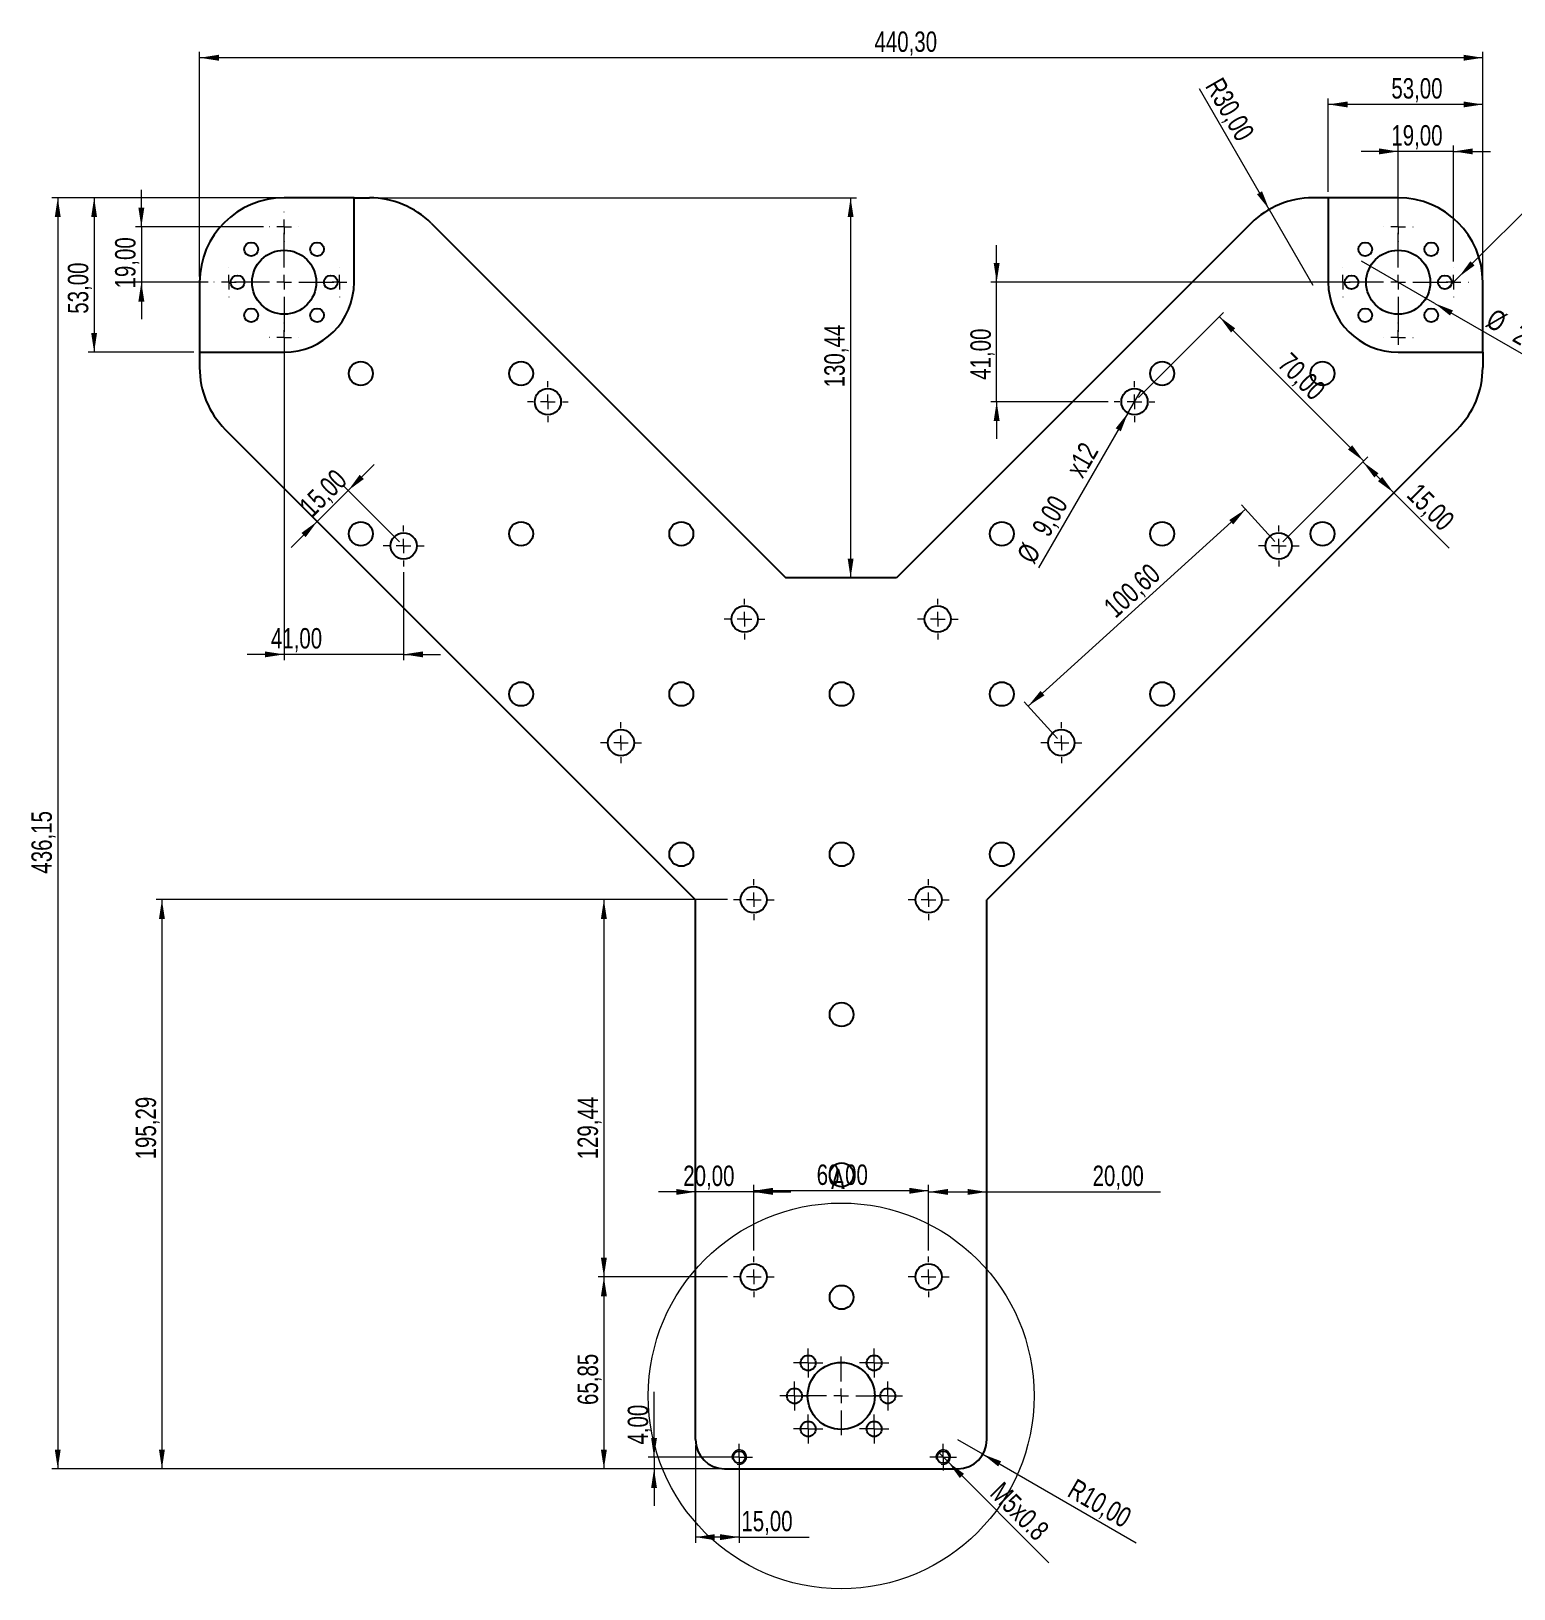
# Model space of a CAD drawing. Header units: millimetres. Extents: x 6 to 405, y 14 to 295.
# Drawn here: x 6.2 to 260.6, y 27.3 to 294.6 of the extents above; entities that cross this region are included whole.
import ezdxf

# ---------------------------------------------------------------- set-up
doc = ezdxf.new("R2010")
doc.units = ezdxf.units.MM
doc.styles.add('SLDTEXTSTYLE0', font='TXT', dxfattribs={"width": 0.75})
doc.dimstyles.new('SLDDIMSTYLE0', dxfattribs={"dimtxt": 3.5, "dimasz": 3.302, "dimexe": 0, "dimexo": 0.0625, "dimgap": 0.875, "dimtad": 1, "dimlfac": 2, "dimrnd": 1e-09, "dimzin": 12, "dimdsep": 46, "dimtxsty": 'SLDTEXTSTYLE0', "dimsah": 1, "dimcen": 0.09, "dimadec": 0, "dimazin": 3, "dimtfac": 1, "dimtofl": 0, "dimtmove": 0, "dimatfit": 3, "dimfxl": 1, "dimfrac": 2, "dimtolj": 1, "dimtzin": 12, "dimarcsym": 0})
doc.dimstyles.new('SLDDIMSTYLE1', dxfattribs={"dimtxt": 3.5, "dimasz": 3.302, "dimexe": 0, "dimexo": 0.0625, "dimgap": 0.875, "dimtad": 1, "dimlfac": 2, "dimrnd": 1e-09, "dimzin": 12, "dimdsep": 46, "dimtxsty": 'SLDTEXTSTYLE0', "dimblk1": 'NONE', "dimsah": 1, "dimcen": 0, "dimadec": 0, "dimazin": 3, "dimtfac": 1, "dimtmove": 0, "dimatfit": 3, "dimldrblk": 'NONE', "dimfxl": 1, "dimfrac": 2, "dimtolj": 1, "dimtzin": 12, "dimarcsym": 0})
doc.dimstyles.new('SLDDIMSTYLE2', dxfattribs={"dimtxt": 3.5, "dimasz": 3.302, "dimexe": 0, "dimexo": 0.0625, "dimgap": 0.875, "dimtad": 1, "dimlfac": 2, "dimrnd": 1e-09, "dimzin": 12, "dimdsep": 46, "dimtxsty": 'SLDTEXTSTYLE0', "dimsah": 1, "dimcen": 0.09, "dimadec": 0, "dimazin": 3, "dimtfac": 1, "dimtmove": 0, "dimatfit": 0, "dimfxl": 1, "dimfrac": 2, "dimtolj": 1, "dimtzin": 12, "dimarcsym": 0})
doc.dimstyles.new('SLDDIMSTYLE3', dxfattribs={"dimtxt": 3.5, "dimasz": 3.302, "dimexe": 0, "dimexo": 0.0625, "dimgap": 0.875, "dimtad": 1, "dimlfac": 2, "dimrnd": 1e-09, "dimzin": 12, "dimdsep": 46, "dimtxsty": 'SLDTEXTSTYLE0', "dimsah": 1, "dimcen": 0, "dimadec": 0, "dimazin": 3, "dimtfac": 1, "dimtofl": 0, "dimtmove": 0, "dimatfit": 3, "dimfxl": 1, "dimfrac": 2, "dimtolj": 1, "dimtzin": 12, "dimarcsym": 0})
doc.dimstyles.new('SLDDIMSTYLE4', dxfattribs={"dimtxt": 3.5, "dimasz": 3.302, "dimexe": 0, "dimexo": 0.0625, "dimgap": 0.875, "dimtad": 1, "dimlfac": 2, "dimrnd": 1e-09, "dimzin": 12, "dimdsep": 46, "dimtxsty": 'SLDTEXTSTYLE0', "dimblk1": 'NONE', "dimsah": 1, "dimcen": 0, "dimadec": 0, "dimazin": 3, "dimtfac": 1, "dimtmove": 0, "dimatfit": 3, "dimldrblk": 'NONE', "dimfxl": 1, "dimfrac": 2, "dimtolj": 1, "dimtzin": 12, "dimarcsym": 0})

# ---------------------------------------------------------------- blocks, each defined once
blk = doc.blocks.new('_D')
at = {"color": 7, "linetype": 'Continuous', "lineweight": 18}
for p, q in [((48.64, 266.01), (9.8, 266.01)), ((10.8, 266.01), (10.8, 47.93)), ((124.21, 47.93), (9.8, 47.93))]:
    blk.add_line(p, q, dxfattribs=at)
for points in [[(10.8, 266.01), (10.29, 262.7), (11.3, 262.7)], [(10.8, 47.93), (11.3, 51.23), (10.29, 51.23)]]:
    blk.add_solid(points, dxfattribs=at)
at = {"color": 7, "linetype": 'Continuous', "lineweight": 18, "insert": (6.28, 150.04), "char_height": 3.5, "attachment_point": 1, "rotation": 90, "style": 'SLDTEXTSTYLE0'}
blk.add_mtext('436,15', dxfattribs=at)
blk = doc.blocks.new('_D_1')
at = {"color": 7, "linetype": 'Continuous', "lineweight": 18}
for p, q in [((35.14, 252.51), (35.14, 291.02)), ((255.29, 290.02), (35.14, 290.02)), ((255.29, 252.51), (255.29, 291.02))]:
    blk.add_line(p, q, dxfattribs=at)
for points in [[(35.14, 290.02), (38.44, 289.51), (38.44, 290.53)], [(255.29, 290.02), (251.99, 290.53), (251.99, 289.51)]]:
    blk.add_solid(points, dxfattribs=at)
at = {"color": 7, "linetype": 'Continuous', "lineweight": 18, "insert": (150.93, 294.53), "char_height": 3.5, "attachment_point": 1, "style": 'SLDTEXTSTYLE0'}
blk.add_mtext('440,30', dxfattribs=at)
blk = doc.blocks.new('_D_2')
at = {"color": 7, "linetype": 'Continuous', "lineweight": 18}
for q in [(196.66, 232.96), (179.08, 202.5)]:
    blk.add_line((194.41, 229.06), q, dxfattribs=at)
blk.add_solid([(194.41, 229.06), (192.32, 226.45), (193.2, 225.94)], dxfattribs=at)
at = {"color": 7, "linetype": 'Continuous', "lineweight": 18, "char_height": 3.5, "attachment_point": 1, "rotation": 60, "style": 'SLDTEXTSTYLE0'}
for s, insert in [('x12', (183.62, 219.45)), ('9,00', (177.79, 209.34)), ('%%c', (175.19, 204.74))]:
    blk.add_mtext(s, dxfattribs=dict(at, insert=insert))
blk = doc.blocks.new('_NONE')
blk = doc.blocks.new('_D_3')
at = {"color": 7, "linetype": 'Continuous', "lineweight": 18}
for p, q in [((214.59, 212.55), (177.3, 178.79)), ((219.62, 207), (213.92, 213.29)), ((182.33, 173.24), (176.63, 179.54))]:
    blk.add_line(p, q, dxfattribs=at)
for points in [[(214.59, 212.55), (211.8, 210.71), (212.49, 209.96)], [(177.3, 178.79), (180.09, 180.63), (179.41, 181.39)]]:
    blk.add_solid(points, dxfattribs=at)
at = {"color": 7, "linetype": 'Continuous', "lineweight": 18, "insert": (189.94, 196.32), "char_height": 3.5, "attachment_point": 1, "rotation": 42.1511, "style": 'SLDTEXTSTYLE0'}
blk.add_mtext('100,60', dxfattribs=at)
blk = doc.blocks.new('_D_4')
at = {"color": 7, "linetype": 'Continuous', "lineweight": 18}
for q in [(234.51, 255.13), (275.04, 231.73)]:
    blk.add_line((247.07, 247.88), q, dxfattribs=at)
blk.add_solid([(247.07, 247.88), (249.67, 245.79), (250.18, 246.67)], dxfattribs=at)
at = {"color": 7, "linetype": 'Continuous', "lineweight": 18, "char_height": 3.5, "attachment_point": 1, "rotation": 330, "style": 'SLDTEXTSTYLE0'}
for s, insert in [('%%c', (257.34, 247.15)), ('29,00', (261.93, 244.55)), ('x2', (273.15, 238.08))]:
    blk.add_mtext(s, dxfattribs=dict(at, insert=insert))
blk = doc.blocks.new('_D_5')
at = {"color": 7, "linetype": 'Continuous', "lineweight": 18}
for q in [(286.09, 287.3), (249.37, 250.59)]:
    blk.add_line((251.21, 252.43), q, dxfattribs=at)
blk.add_solid([(251.21, 252.43), (253.9, 254.4), (253.18, 255.12)], dxfattribs=at)
at = {"color": 7, "linetype": 'Continuous', "lineweight": 18, "char_height": 3.5, "attachment_point": 1, "rotation": 45, "style": 'SLDTEXTSTYLE0'}
for s, insert in [('x8', (279.46, 287.13)), ('5,20', (272.13, 279.8)), ('%%c', (268.44, 276.03))]:
    blk.add_mtext(s, dxfattribs=dict(at, insert=insert))
blk = doc.blocks.new('_D_6')
at = {"color": 7, "linetype": 'Continuous', "lineweight": 18}
for p, q in [((228.79, 267.01), (228.79, 283.01)), ((255.29, 282.01), (228.79, 282.01)), ((255.29, 252.51), (255.29, 283.01))]:
    blk.add_line(p, q, dxfattribs=at)
for points in [[(228.79, 282.01), (232.09, 281.5), (232.09, 282.51)], [(255.29, 282.01), (251.99, 282.51), (251.99, 281.5)]]:
    blk.add_solid(points, dxfattribs=at)
at = {"color": 7, "linetype": 'Continuous', "lineweight": 18, "insert": (239.61, 286.52), "char_height": 3.5, "attachment_point": 1, "style": 'SLDTEXTSTYLE0'}
blk.add_mtext('53,00', dxfattribs=at)
blk = doc.blocks.new('_D_7')
at = {"color": 7, "linetype": 'Continuous', "lineweight": 18}
for p, q in [((240.79, 273.95), (234.44, 273.95)), ((240.79, 261.01), (240.79, 274.95)), ((250.29, 273.95), (240.79, 273.95)), ((250.29, 255.06), (250.29, 274.95)), ((250.29, 273.95), (256.64, 273.95))]:
    blk.add_line(p, q, dxfattribs=at)
for points in [[(240.79, 273.95), (237.49, 274.46), (237.49, 273.44)], [(250.29, 273.95), (253.59, 273.44), (253.59, 274.46)]]:
    blk.add_solid(points, dxfattribs=at)
at = {"color": 7, "linetype": 'Continuous', "lineweight": 18, "insert": (239.61, 278.46), "char_height": 3.5, "attachment_point": 1, "style": 'SLDTEXTSTYLE0'}
blk.add_mtext('19,00', dxfattribs=at)
blk = doc.blocks.new('_D_8')
at = {"color": 7, "linetype": 'Continuous', "lineweight": 18}
for p, q in [((48.64, 266.01), (16.04, 266.01)), ((17.04, 266.01), (17.04, 239.51)), ((34.14, 239.51), (16.04, 239.51))]:
    blk.add_line(p, q, dxfattribs=at)
for points in [[(17.04, 266.01), (16.53, 262.7), (17.54, 262.7)], [(17.04, 239.51), (17.54, 242.81), (16.53, 242.81)]]:
    blk.add_solid(points, dxfattribs=at)
at = {"color": 7, "linetype": 'Continuous', "lineweight": 18, "insert": (12.53, 246.1), "char_height": 3.5, "attachment_point": 1, "rotation": 90, "style": 'SLDTEXTSTYLE0'}
blk.add_mtext('53,00', dxfattribs=at)
blk = doc.blocks.new('_D_9')
at = {"color": 7, "linetype": 'Continuous', "lineweight": 18}
for p, q in [((25.14, 261.01), (25.14, 267.36)), ((46.09, 261.01), (24.14, 261.01)), ((25.14, 261.01), (25.14, 251.51)), ((36.59, 251.51), (24.14, 251.51)), ((25.14, 251.51), (25.14, 245.16))]:
    blk.add_line(p, q, dxfattribs=at)
for points in [[(25.14, 261.01), (25.65, 264.31), (24.63, 264.31)], [(25.14, 251.51), (24.63, 248.2), (25.65, 248.2)]]:
    blk.add_solid(points, dxfattribs=at)
at = {"color": 7, "linetype": 'Continuous', "lineweight": 18, "insert": (20.63, 250.44), "char_height": 3.5, "attachment_point": 1, "rotation": 90, "style": 'SLDTEXTSTYLE0'}
blk.add_mtext('19,00', dxfattribs=at)
blk = doc.blocks.new('_D_10')
at = {"color": 7, "linetype": 'Continuous', "lineweight": 18}
for p, q in [((196.25, 231.71), (210.82, 246.29)), ((210.12, 245.58), (234.86, 220.83)), ((221, 206.97), (235.57, 221.54))]:
    blk.add_line(p, q, dxfattribs=at)
for points in [[(210.12, 245.58), (212.09, 242.89), (212.81, 243.61)], [(234.86, 220.83), (232.89, 223.53), (232.17, 222.81)]]:
    blk.add_solid(points, dxfattribs=at)
at = {"color": 7, "linetype": 'Continuous', "lineweight": 18, "insert": (222.39, 239.69), "char_height": 3.5, "attachment_point": 1, "rotation": 315, "style": 'SLDTEXTSTYLE0'}
blk.add_mtext('70,00', dxfattribs=at)
blk = doc.blocks.new('_D_11')
at = {"color": 7, "linetype": 'Continuous', "lineweight": 18}
for p, q in [((221, 206.97), (235.43, 221.4)), ((234.72, 220.69), (240.02, 215.39)), ((240.02, 215.39), (249.55, 205.87))]:
    blk.add_line(p, q, dxfattribs=at)
for points in [[(234.72, 220.69), (236.7, 218), (237.42, 218.72)], [(240.02, 215.39), (238.05, 218.08), (237.33, 217.36)]]:
    blk.add_solid(points, dxfattribs=at)
at = {"color": 7, "linetype": 'Continuous', "lineweight": 18, "insert": (244.51, 217.28), "char_height": 3.5, "attachment_point": 1, "rotation": 315, "style": 'SLDTEXTSTYLE0'}
blk.add_mtext('15,00', dxfattribs=at)
blk = doc.blocks.new('_D_12')
at = {"color": 7, "linetype": 'Continuous', "lineweight": 18}
for p, q in [((160.21, 85.36), (160.21, 96.44)), ((160.21, 95.44), (170.21, 95.44)), ((170.21, 95.44), (199.99, 95.44))]:
    blk.add_line(p, q, dxfattribs=at)
for points in [[(160.21, 95.44), (163.52, 94.93), (163.52, 95.94)], [(170.21, 95.44), (166.91, 95.94), (166.91, 94.93)]]:
    blk.add_solid(points, dxfattribs=at)
at = {"color": 7, "linetype": 'Continuous', "lineweight": 18, "insert": (188.35, 99.95), "char_height": 3.5, "attachment_point": 1, "style": 'SLDTEXTSTYLE0'}
blk.add_mtext('20,00', dxfattribs=at)
blk = doc.blocks.new('_D_13')
at = {"color": 7, "linetype": 'Continuous', "lineweight": 18}
for p, q in [((130.21, 85.36), (130.21, 96.63)), ((160.21, 85.36), (160.21, 96.63)), ((160.21, 95.63), (130.21, 95.63))]:
    blk.add_line(p, q, dxfattribs=at)
for points in [[(130.21, 95.63), (133.52, 95.12), (133.52, 96.14)], [(160.21, 95.63), (156.91, 96.14), (156.91, 95.12)]]:
    blk.add_solid(points, dxfattribs=at)
at = {"color": 7, "linetype": 'Continuous', "lineweight": 18, "insert": (141.01, 100.14), "char_height": 3.5, "attachment_point": 1, "style": 'SLDTEXTSTYLE0'}
blk.add_mtext('60,00', dxfattribs=at)
blk = doc.blocks.new('_D_14')
at = {"color": 7, "linetype": 'Continuous', "lineweight": 18}
for p, q in [((130.21, 85.36), (130.21, 96.44)), ((120.21, 95.44), (113.86, 95.44)), ((130.21, 95.44), (120.21, 95.44)), ((130.21, 95.44), (136.56, 95.44))]:
    blk.add_line(p, q, dxfattribs=at)
for points in [[(120.21, 95.44), (116.91, 95.94), (116.91, 94.93)], [(130.21, 95.44), (133.52, 94.93), (133.52, 95.94)]]:
    blk.add_solid(points, dxfattribs=at)
at = {"color": 7, "linetype": 'Continuous', "lineweight": 18, "insert": (118.12, 99.95), "char_height": 3.5, "attachment_point": 1, "style": 'SLDTEXTSTYLE0'}
blk.add_mtext('20,00', dxfattribs=at)
blk = doc.blocks.new('_D_15')
at = {"color": 7, "linetype": 'Continuous', "lineweight": 18}
for p, q in [((125.71, 145.58), (103.5, 145.58)), ((104.5, 145.58), (104.5, 80.86)), ((125.71, 80.86), (103.5, 80.86))]:
    blk.add_line(p, q, dxfattribs=at)
for points in [[(104.5, 145.58), (103.99, 142.27), (105.01, 142.27)], [(104.5, 80.86), (105.01, 84.16), (103.99, 84.16)]]:
    blk.add_solid(points, dxfattribs=at)
at = {"color": 7, "linetype": 'Continuous', "lineweight": 18, "insert": (99.99, 101.02), "char_height": 3.5, "attachment_point": 1, "rotation": 90, "style": 'SLDTEXTSTYLE0'}
blk.add_mtext('129,44', dxfattribs=at)
blk = doc.blocks.new('_D_16')
at = {"color": 7, "linetype": 'Continuous', "lineweight": 18}
for p, q in [((125.71, 80.86), (103.5, 80.86)), ((104.5, 80.86), (104.5, 47.93)), ((124.21, 47.93), (103.5, 47.93))]:
    blk.add_line(p, q, dxfattribs=at)
for points in [[(104.5, 80.86), (103.99, 77.55), (105.01, 77.55)], [(104.5, 47.93), (105.01, 51.23), (103.99, 51.23)]]:
    blk.add_solid(points, dxfattribs=at)
at = {"color": 7, "linetype": 'Continuous', "lineweight": 18, "insert": (99.99, 58.88), "char_height": 3.5, "attachment_point": 1, "rotation": 90, "style": 'SLDTEXTSTYLE0'}
blk.add_mtext('65,85', dxfattribs=at)
blk = doc.blocks.new('_D_17')
at = {"color": 7, "linetype": 'Continuous', "lineweight": 18}
for p, q in [((65.28, 266.01), (147.83, 266.01)), ((146.83, 266.01), (146.83, 200.79))]:
    blk.add_line(p, q, dxfattribs=at)
for points in [[(146.83, 266.01), (146.33, 262.7), (147.34, 262.7)], [(146.83, 200.79), (147.34, 204.09), (146.33, 204.09)]]:
    blk.add_solid(points, dxfattribs=at)
at = {"color": 7, "linetype": 'Continuous', "lineweight": 18, "insert": (142.32, 233.47), "char_height": 3.5, "attachment_point": 1, "rotation": 90, "style": 'SLDTEXTSTYLE0'}
blk.add_mtext('130,44', dxfattribs=at)
blk = doc.blocks.new('_D_18')
at = {"color": 7, "linetype": 'Continuous', "lineweight": 18}
for p, q in [((60.62, 215.77), (65.11, 220.26)), ((69.43, 206.97), (59.91, 216.48)), ((60.62, 215.77), (55.32, 210.47)), ((55.32, 210.47), (50.83, 205.98))]:
    blk.add_line(p, q, dxfattribs=at)
for points in [[(60.62, 215.77), (63.32, 217.75), (62.6, 218.47)], [(55.32, 210.47), (52.62, 208.5), (53.34, 207.78)]]:
    blk.add_solid(points, dxfattribs=at)
at = {"color": 7, "linetype": 'Continuous', "lineweight": 18, "insert": (51.97, 213.5), "char_height": 3.5, "attachment_point": 1, "rotation": 45, "style": 'SLDTEXTSTYLE0'}
blk.add_mtext('15,00', dxfattribs=at)
blk = doc.blocks.new('_D_19')
at = {"color": 7, "linetype": 'Continuous', "lineweight": 18}
for p, q in [((171.89, 251.51), (171.89, 257.86)), ((231.29, 251.51), (170.89, 251.51)), ((171.89, 231.01), (171.89, 251.51)), ((191.04, 231.01), (170.89, 231.01)), ((171.89, 231.01), (171.89, 224.66))]:
    blk.add_line(p, q, dxfattribs=at)
for points in [[(171.89, 251.51), (172.4, 254.81), (171.38, 254.81)], [(171.89, 231.01), (171.38, 227.7), (172.4, 227.7)]]:
    blk.add_solid(points, dxfattribs=at)
at = {"color": 7, "linetype": 'Continuous', "lineweight": 18, "insert": (167.38, 234.77), "char_height": 3.5, "attachment_point": 1, "rotation": 90, "style": 'SLDTEXTSTYLE0'}
blk.add_mtext('41,00', dxfattribs=at)
blk = doc.blocks.new('_D_20')
at = {"color": 7, "linetype": 'Continuous', "lineweight": 18}
for p, q in [((49.64, 242.01), (49.64, 186.66)), ((70.14, 201.76), (70.14, 186.66)), ((49.64, 187.66), (43.29, 187.66)), ((70.14, 187.66), (49.64, 187.66)), ((70.14, 187.66), (76.49, 187.66))]:
    blk.add_line(p, q, dxfattribs=at)
for points in [[(49.64, 187.66), (46.34, 188.16), (46.34, 187.15)], [(70.14, 187.66), (73.44, 187.15), (73.44, 188.16)]]:
    blk.add_solid(points, dxfattribs=at)
at = {"color": 7, "linetype": 'Continuous', "lineweight": 18, "insert": (47.37, 192.17), "char_height": 3.5, "attachment_point": 1, "style": 'SLDTEXTSTYLE0'}
blk.add_mtext('41,00', dxfattribs=at)
blk = doc.blocks.new('_D_21')
at = {"color": 7, "linetype": 'Continuous', "lineweight": 18}
for p, q in [((119.21, 145.58), (27.67, 145.58)), ((28.67, 145.58), (28.67, 47.93)), ((124.21, 47.93), (27.67, 47.93))]:
    blk.add_line(p, q, dxfattribs=at)
for points in [[(28.67, 145.58), (28.16, 142.27), (29.18, 142.27)], [(28.67, 47.93), (29.18, 51.23), (28.16, 51.23)]]:
    blk.add_solid(points, dxfattribs=at)
at = {"color": 7, "linetype": 'Continuous', "lineweight": 18, "insert": (24.16, 101.02), "char_height": 3.5, "attachment_point": 1, "rotation": 90, "style": 'SLDTEXTSTYLE0'}
blk.add_mtext('195,29', dxfattribs=at)
blk = doc.blocks.new('_D_22')
at = {"color": 7, "linetype": 'Continuous', "lineweight": 18}
for q in [(165.21, 52.93), (195.84, 35.25)]:
    blk.add_line((169.54, 50.43), q, dxfattribs=at)
blk.add_solid([(169.54, 50.43), (172.15, 48.34), (172.66, 49.22)], dxfattribs=at)
at = {"color": 7, "linetype": 'Continuous', "lineweight": 18, "insert": (185.56, 46.38), "char_height": 3.5, "attachment_point": 1, "rotation": 330, "style": 'SLDTEXTSTYLE0'}
blk.add_mtext('R10,00', dxfattribs=at)
blk = doc.blocks.new('_D_23')
at = {"color": 7, "linetype": 'Continuous', "lineweight": 18}
for q in [(161.83, 50.82), (180.86, 31.79)]:
    blk.add_line((163.6, 49.05), q, dxfattribs=at)
blk.add_solid([(163.6, 49.05), (165.57, 46.35), (166.29, 47.07)], dxfattribs=at)
at = {"color": 7, "linetype": 'Continuous', "lineweight": 18, "insert": (173.01, 45.97), "char_height": 3.5, "attachment_point": 1, "rotation": 315, "style": 'SLDTEXTSTYLE0'}
blk.add_mtext('M5x0.8', dxfattribs=at)
blk = doc.blocks.new('_D_24')
at = {"color": 7, "linetype": 'Continuous', "lineweight": 18}
for p, q in [((120.21, 51.93), (120.21, 35.21)), ((127.71, 48.93), (127.71, 35.21)), ((127.71, 36.21), (120.21, 36.21)), ((127.71, 36.21), (139.73, 36.21))]:
    blk.add_line(p, q, dxfattribs=at)
for points in [[(120.21, 36.21), (123.52, 35.7), (123.52, 36.72)], [(127.71, 36.21), (124.41, 36.72), (124.41, 35.7)]]:
    blk.add_solid(points, dxfattribs=at)
at = {"color": 7, "linetype": 'Continuous', "lineweight": 18, "insert": (128.09, 40.72), "char_height": 3.5, "attachment_point": 1, "style": 'SLDTEXTSTYLE0'}
blk.add_mtext('15,00', dxfattribs=at)
blk = doc.blocks.new('_D_25')
at = {"color": 7, "linetype": 'Continuous', "lineweight": 18}
for p, q in [((113.1, 49.93), (113.1, 61.14)), ((126.71, 49.93), (112.1, 49.93)), ((113.1, 49.93), (113.1, 47.93)), ((124.21, 47.93), (112.1, 47.93)), ((113.1, 47.93), (113.1, 41.58))]:
    blk.add_line(p, q, dxfattribs=at)
for points in [[(113.1, 49.93), (113.61, 53.23), (112.6, 53.23)], [(113.1, 47.93), (112.6, 44.63), (113.61, 44.63)]]:
    blk.add_solid(points, dxfattribs=at)
at = {"color": 7, "linetype": 'Continuous', "lineweight": 18, "insert": (108.59, 52.09), "char_height": 3.5, "attachment_point": 1, "rotation": 90, "style": 'SLDTEXTSTYLE0'}
blk.add_mtext('4,00', dxfattribs=at)
blk = doc.blocks.new('_D_26')
at = {"color": 7, "linetype": 'Continuous', "lineweight": 18}
for q in [(206.71, 284.67), (226.15, 251.01)]:
    blk.add_line((218.65, 264), q, dxfattribs=at)
blk.add_solid([(218.65, 264), (217.43, 267.11), (216.56, 266.6)], dxfattribs=at)
at = {"color": 7, "linetype": 'Continuous', "lineweight": 18, "insert": (210.61, 286.93), "char_height": 3.5, "attachment_point": 1, "rotation": 300, "style": 'SLDTEXTSTYLE0'}
blk.add_mtext('R30,00', dxfattribs=at)
blk = doc.blocks.new('SW_CENTERMARKSYMBOL_0')
at = {"color": 0, "linetype": 'Continuous', "lineweight": 0}
for p, q in [((0, 2.5), (0, 8.5)), ((-2.5, 0), (-8.5, 0)), ((0, 0), (-1.25, 0)), ((0, 0), (0, 1.25)), ((0, 0), (0, -1.25)), ((0, 0), (1.25, 0)), ((2.5, 0), (8.5, 0)), ((0, -2.5), (0, -8.5))]:
    blk.add_line(p, q, dxfattribs=at)
blk = doc.blocks.new('SW_CENTERMARKSYMBOL_1')
at = {"color": 0, "linetype": 'Continuous', "lineweight": 0}
for p, q in [((0, 2.5), (0, 8.5)), ((-2.5, 0), (-8.5, 0)), ((0, 0), (-1.25, 0)), ((0, 0), (0, 1.25)), ((0, 0), (0, -1.25)), ((0, 0), (1.25, 0)), ((2.5, 0), (8.5, 0)), ((0, -2.5), (0, -8.5))]:
    blk.add_line(p, q, dxfattribs=at)
blk = doc.blocks.new('SW_CENTERMARKSYMBOL_2')
at = {"color": 0, "linetype": 'Continuous', "lineweight": 0}
for p, q in [((0, 2.5), (0, 6.75)), ((-2.5, 0), (-6.75, 0)), ((0, 0), (-1.25, 0)), ((0, 0), (0, 1.25)), ((0, 0), (0, -1.25)), ((0, 0), (1.25, 0)), ((2.5, 0), (6.75, 0)), ((0, -2.5), (0, -6.75))]:
    blk.add_line(p, q, dxfattribs=at)
blk = doc.blocks.new('SW_CENTERMARKSYMBOL_3')
at = {"color": 0, "linetype": 'Continuous', "lineweight": 0}
for p, q in [((-1.25, 0), (-2.5, 0)), ((0, 0), (-1.25, 0)), ((0, 1.25), (0, 2.5)), ((0, 0), (0, 1.25)), ((0, 0), (0, -1.25)), ((0, 0), (1.25, 0)), ((1.25, 0), (2.5, 0)), ((0, -1.25), (0, -2.5))]:
    blk.add_line(p, q, dxfattribs=at)
blk = doc.blocks.new('SW_CENTERMARKSYMBOL_4')
at = {"color": 0, "linetype": 'Continuous', "lineweight": 0}
for p, q in [((-1.25, 0), (-2.5, 0)), ((0, 0), (-1.25, 0)), ((0, 1.25), (0, 2.5)), ((0, 0), (0, 1.25)), ((0, 0), (0, -1.25)), ((0, 0), (1.25, 0)), ((1.25, 0), (2.5, 0)), ((0, -1.25), (0, -2.5))]:
    blk.add_line(p, q, dxfattribs=at)
blk = doc.blocks.new('SW_CENTERMARKSYMBOL_5')
at = {"color": 0, "linetype": 'Continuous', "lineweight": 0}
for p, q in [((-1.25, 0), (-2.5, 0)), ((0, 0), (-1.25, 0)), ((0, 1.25), (0, 2.5)), ((0, 0), (0, 1.25)), ((0, 0), (0, -1.25)), ((0, 0), (1.25, 0)), ((1.25, 0), (2.5, 0)), ((0, -1.25), (0, -2.5))]:
    blk.add_line(p, q, dxfattribs=at)
blk = doc.blocks.new('SW_CENTERMARKSYMBOL_6')
at = {"color": 0, "linetype": 'Continuous', "lineweight": 0}
for p, q in [((-1.25, 0), (-2.5, 0)), ((0, 0), (-1.25, 0)), ((0, 1.25), (0, 2.5)), ((0, 0), (0, 1.25)), ((0, 0), (0, -1.25)), ((0, 0), (1.25, 0)), ((1.25, 0), (2.5, 0)), ((0, -1.25), (0, -2.5))]:
    blk.add_line(p, q, dxfattribs=at)
blk = doc.blocks.new('SW_CENTERMARKSYMBOL_7')
at = {"color": 0, "linetype": 'Continuous', "lineweight": 0}
for p, q in [((-1.25, 0), (-2.5, 0)), ((0, 0), (-1.25, 0)), ((0, 1.25), (0, 2.5)), ((0, 0), (0, 1.25)), ((0, 0), (0, -1.25)), ((0, 0), (1.25, 0)), ((1.25, 0), (2.5, 0)), ((0, -1.25), (0, -2.5))]:
    blk.add_line(p, q, dxfattribs=at)
blk = doc.blocks.new('SW_CENTERMARKSYMBOL_8')
at = {"color": 0, "linetype": 'Continuous', "lineweight": 0}
for p, q in [((-1.25, 0), (-2.5, 0)), ((0, 0), (-1.25, 0)), ((0, 1.25), (0, 2.5)), ((0, 0), (0, 1.25)), ((0, 0), (0, -1.25)), ((0, 0), (1.25, 0)), ((1.25, 0), (2.5, 0)), ((0, -1.25), (0, -2.5))]:
    blk.add_line(p, q, dxfattribs=at)
blk = doc.blocks.new('SW_CENTERMARKSYMBOL_9')
at = {"color": 0, "linetype": 'Continuous', "lineweight": 0}
for p, q in [((0, 2.5), (0, 3.5)), ((-2.5, 0), (-3.5, 0)), ((0, 0), (-1.25, 0)), ((0, 0), (0, 1.25)), ((0, 0), (0, -1.25)), ((0, 0), (1.25, 0)), ((2.5, 0), (3.5, 0)), ((0, -2.5), (0, -3.5))]:
    blk.add_line(p, q, dxfattribs=at)
blk = doc.blocks.new('SW_CENTERMARKSYMBOL_10')
at = {"color": 0, "linetype": 'Continuous', "lineweight": 0}
for p, q in [((0, 2.5), (0, 3.5)), ((-2.5, 0), (-3.5, 0)), ((0, 0), (-1.25, 0)), ((0, 0), (0, 1.25)), ((0, 0), (0, -1.25)), ((0, 0), (1.25, 0)), ((2.5, 0), (3.5, 0)), ((0, -2.5), (0, -3.5))]:
    blk.add_line(p, q, dxfattribs=at)
blk = doc.blocks.new('SW_CENTERMARKSYMBOL_11')
at = {"color": 0, "linetype": 'Continuous', "lineweight": 0}
for p, q in [((0, 2.5), (0, 3.5)), ((-2.5, 0), (-3.5, 0)), ((0, 0), (-1.25, 0)), ((0, 0), (0, 1.25)), ((0, 0), (0, -1.25)), ((0, 0), (1.25, 0)), ((2.5, 0), (3.5, 0)), ((0, -2.5), (0, -3.5))]:
    blk.add_line(p, q, dxfattribs=at)
blk = doc.blocks.new('SW_CENTERMARKSYMBOL_12')
at = {"color": 0, "linetype": 'Continuous', "lineweight": 0}
for p, q in [((0, 2.5), (0, 3.5)), ((-2.5, 0), (-3.5, 0)), ((0, 0), (-1.25, 0)), ((0, 0), (0, 1.25)), ((0, 0), (0, -1.25)), ((0, 0), (1.25, 0)), ((2.5, 0), (3.5, 0)), ((0, -2.5), (0, -3.5))]:
    blk.add_line(p, q, dxfattribs=at)
blk = doc.blocks.new('SW_CENTERMARKSYMBOL_13')
at = {"color": 0, "linetype": 'Continuous', "lineweight": 0}
for p, q in [((0, 2.5), (0, 3.5)), ((-2.5, 0), (-3.5, 0)), ((0, 0), (-1.25, 0)), ((0, 0), (0, 1.25)), ((0, 0), (0, -1.25)), ((0, 0), (1.25, 0)), ((2.5, 0), (3.5, 0)), ((0, -2.5), (0, -3.5))]:
    blk.add_line(p, q, dxfattribs=at)
blk = doc.blocks.new('SW_CENTERMARKSYMBOL_14')
at = {"color": 0, "linetype": 'Continuous', "lineweight": 0}
for p, q in [((0, 2.5), (0, 3.5)), ((-2.5, 0), (-3.5, 0)), ((0, 0), (-1.25, 0)), ((0, 0), (0, 1.25)), ((0, 0), (0, -1.25)), ((0, 0), (1.25, 0)), ((2.5, 0), (3.5, 0)), ((0, -2.5), (0, -3.5))]:
    blk.add_line(p, q, dxfattribs=at)
blk = doc.blocks.new('SW_CENTERMARKSYMBOL_15')
at = {"color": 0, "linetype": 'Continuous', "lineweight": 0}
for p, q in [((0, 2.5), (0, 3.5)), ((-2.5, 0), (-3.5, 0)), ((0, 0), (-1.25, 0)), ((0, 0), (0, 1.25)), ((0, 0), (0, -1.25)), ((0, 0), (1.25, 0)), ((2.5, 0), (3.5, 0)), ((0, -2.5), (0, -3.5))]:
    blk.add_line(p, q, dxfattribs=at)
blk = doc.blocks.new('SW_CENTERMARKSYMBOL_16')
at = {"color": 0, "linetype": 'Continuous', "lineweight": 0}
for p, q in [((0, 2.5), (0, 3.5)), ((-2.5, 0), (-3.5, 0)), ((0, 0), (-1.25, 0)), ((0, 0), (0, 1.25)), ((0, 0), (0, -1.25)), ((0, 0), (1.25, 0)), ((2.5, 0), (3.5, 0)), ((0, -2.5), (0, -3.5))]:
    blk.add_line(p, q, dxfattribs=at)
blk = doc.blocks.new('SW_CENTERMARKSYMBOL_17')
at = {"color": 0, "linetype": 'Continuous', "lineweight": 0}
for p, q in [((0, 2.5), (0, 3.5)), ((-2.5, 0), (-3.5, 0)), ((0, 0), (-1.25, 0)), ((0, 0), (0, 1.25)), ((0, 0), (0, -1.25)), ((0, 0), (1.25, 0)), ((2.5, 0), (3.5, 0)), ((0, -2.5), (0, -3.5))]:
    blk.add_line(p, q, dxfattribs=at)
blk = doc.blocks.new('SW_CENTERMARKSYMBOL_18')
at = {"color": 0, "linetype": 'Continuous', "lineweight": 0}
for p, q in [((0, 2.5), (0, 3.5)), ((-2.5, 0), (-3.5, 0)), ((0, 0), (-1.25, 0)), ((0, 0), (0, 1.25)), ((0, 0), (0, -1.25)), ((0, 0), (1.25, 0)), ((2.5, 0), (3.5, 0)), ((0, -2.5), (0, -3.5))]:
    blk.add_line(p, q, dxfattribs=at)
blk = doc.blocks.new('SW_CENTERMARKSYMBOL_19')
at = {"color": 0, "linetype": 'Continuous', "lineweight": 0}
for p, q in [((0, 2.5), (0, 3.5)), ((-2.5, 0), (-3.5, 0)), ((0, 0), (-1.25, 0)), ((0, 0), (0, 1.25)), ((0, 0), (0, -1.25)), ((0, 0), (1.25, 0)), ((2.5, 0), (3.5, 0)), ((0, -2.5), (0, -3.5))]:
    blk.add_line(p, q, dxfattribs=at)
blk = doc.blocks.new('SW_CENTERMARKSYMBOL_20')
at = {"color": 0, "linetype": 'Continuous', "lineweight": 0}
for p, q in [((0, 2.5), (0, 3.5)), ((-2.5, 0), (-3.5, 0)), ((0, 0), (-1.25, 0)), ((0, 0), (0, 1.25)), ((0, 0), (0, -1.25)), ((0, 0), (1.25, 0)), ((2.5, 0), (3.5, 0)), ((0, -2.5), (0, -3.5))]:
    blk.add_line(p, q, dxfattribs=at)
blk = doc.blocks.new('SW_CENTERMARKSYMBOL_21')
at = {"color": 0, "linetype": 'Continuous', "lineweight": 0}
for p, q in [((-1.25, 0), (-2.3, 0)), ((0, 0), (-1.25, 0)), ((0, 1.25), (0, 2.3)), ((0, 0), (0, 1.25)), ((0, 0), (0, -1.25)), ((0, 0), (1.25, 0)), ((1.25, 0), (2.3, 0)), ((0, -1.25), (0, -2.3))]:
    blk.add_line(p, q, dxfattribs=at)
blk = doc.blocks.new('SW_CENTERMARKSYMBOL_22')
at = {"color": 0, "linetype": 'Continuous', "lineweight": 0}
for p, q in [((-1.25, 0), (-2.3, 0)), ((0, 0), (-1.25, 0)), ((0, 1.25), (0, 2.3)), ((0, 0), (0, 1.25)), ((0, 0), (0, -1.25)), ((0, 0), (1.25, 0)), ((1.25, 0), (2.3, 0)), ((0, -1.25), (0, -2.3))]:
    blk.add_line(p, q, dxfattribs=at)
blk = doc.blocks.new('SW_CENTERMARKSYMBOL_23')
at = {"color": 0, "linetype": 'Continuous', "lineweight": 0}
for p, q in [((-2.5, 0), (-2.55, 0)), ((0, 0), (-1.25, 0)), ((0, 2.5), (0, 2.55)), ((0, 0), (0, 1.25)), ((0, 0), (0, -1.25)), ((0, 0), (1.25, 0)), ((2.5, 0), (2.55, 0)), ((0, -2.5), (0, -2.55))]:
    blk.add_line(p, q, dxfattribs=at)
blk = doc.blocks.new('SW_CENTERMARKSYMBOL_24')
at = {"color": 0, "linetype": 'Continuous', "lineweight": 0}
for p, q in [((-2.5, 0), (-2.55, 0)), ((0, 0), (-1.25, 0)), ((0, 2.5), (0, 2.55)), ((0, 0), (0, 1.25)), ((0, 0), (0, -1.25)), ((0, 0), (1.25, 0)), ((2.5, 0), (2.55, 0)), ((0, -2.5), (0, -2.55))]:
    blk.add_line(p, q, dxfattribs=at)
blk = doc.blocks.new('SW_CENTERMARKSYMBOL_25')
at = {"color": 0, "linetype": 'Continuous', "lineweight": 0}
for p, q in [((-2.5, 0), (-2.55, 0)), ((0, 0), (-1.25, 0)), ((0, 2.5), (0, 2.55)), ((0, 0), (0, 1.25)), ((0, 0), (0, -1.25)), ((0, 0), (1.25, 0)), ((2.5, 0), (2.55, 0)), ((0, -2.5), (0, -2.55))]:
    blk.add_line(p, q, dxfattribs=at)
blk = doc.blocks.new('SW_CENTERMARKSYMBOL_26')
at = {"color": 0, "linetype": 'Continuous', "lineweight": 0}
for p, q in [((-2.5, 0), (-2.55, 0)), ((0, 0), (-1.25, 0)), ((0, 2.5), (0, 2.55)), ((0, 0), (0, 1.25)), ((0, 0), (0, -1.25)), ((0, 0), (1.25, 0)), ((2.5, 0), (2.55, 0)), ((0, -2.5), (0, -2.55))]:
    blk.add_line(p, q, dxfattribs=at)
blk = doc.blocks.new('SW_CENTERMARKSYMBOL_27')
at = {"color": 0, "linetype": 'Continuous', "lineweight": 0}
for p, q in [((-2.5, 0), (-2.55, 0)), ((0, 0), (-1.25, 0)), ((0, 2.5), (0, 2.55)), ((0, 0), (0, 1.25)), ((0, 0), (0, -1.25)), ((0, 0), (1.25, 0)), ((2.5, 0), (2.55, 0)), ((0, -2.5), (0, -2.55))]:
    blk.add_line(p, q, dxfattribs=at)
blk = doc.blocks.new('SW_CENTERMARKSYMBOL_28')
at = {"color": 0, "linetype": 'Continuous', "lineweight": 0}
for p, q in [((-2.5, 0), (-2.55, 0)), ((0, 0), (-1.25, 0)), ((0, 2.5), (0, 2.55)), ((0, 0), (0, 1.25)), ((0, 0), (0, -1.25)), ((0, 0), (1.25, 0)), ((2.5, 0), (2.55, 0)), ((0, -2.5), (0, -2.55))]:
    blk.add_line(p, q, dxfattribs=at)
blk = doc.blocks.new('SW_CENTERMARKSYMBOL_29')
at = {"color": 0, "linetype": 'Continuous', "lineweight": 0}
for p, q in [((-2.5, 0), (-2.55, 0)), ((0, 0), (-1.25, 0)), ((0, 2.5), (0, 2.55)), ((0, 0), (0, 1.25)), ((0, 0), (0, -1.25)), ((0, 0), (1.25, 0)), ((2.5, 0), (2.55, 0)), ((0, -2.5), (0, -2.55))]:
    blk.add_line(p, q, dxfattribs=at)
blk = doc.blocks.new('SW_CENTERMARKSYMBOL_30')
at = {"color": 0, "linetype": 'Continuous', "lineweight": 0}
for p, q in [((-2.5, 0), (-2.55, 0)), ((0, 0), (-1.25, 0)), ((0, 2.5), (0, 2.55)), ((0, 0), (0, 1.25)), ((0, 0), (0, -1.25)), ((0, 0), (1.25, 0)), ((2.5, 0), (2.55, 0)), ((0, -2.5), (0, -2.55))]:
    blk.add_line(p, q, dxfattribs=at)

msp = doc.modelspace()

# ---------------------------------------------------------------- linework, layer by layer
at = {"color": 7, "linetype": 'Continuous', "lineweight": 25}
for p, q in [((61.63814, 266.00681), (49.63814, 266.00681)), ((61.63814, 251.50681), (61.63814, 266.00681)), ((61.63814, 266.00681), (64.28028, 266.00681)), ((228.78814, 266.00681), (226.146, 266.00681)), ((228.78814, 266.00681), (228.78814, 251.50681)), ((240.78814, 266.00681), (228.78814, 266.00681)), ((74.88688, 261.61342), (135.71314, 200.78715)), ((215.5394, 261.61342), (154.71314, 200.78715)), ((35.13814, 251.50681), (35.13814, 239.50681)), ((255.28814, 239.50681), (255.28814, 251.50681)), ((35.13814, 239.50681), (49.63814, 239.50681)), ((35.13814, 239.50681), (35.13814, 236.86468)), ((240.78814, 239.50681), (255.28814, 239.50681)), ((255.28814, 239.50681), (255.28814, 236.86468)), ((39.53154, 226.25808), (120.21314, 145.57648)), ((250.89474, 226.25808), (170.21314, 145.57648)), ((154.71314, 200.78715), (135.71314, 200.78715)), ((120.21314, 52.93181), (120.21314, 145.57648)), ((170.21314, 52.93181), (170.21314, 145.57648)), ((125.21314, 47.93181), (165.21314, 47.93181))]:
    msp.add_line(p, q, dxfattribs=at)
for centre, radius in [((43.98129, 257.16367), 1.175), ((49.63814, 251.50681), 5.5), ((55.29499, 257.16367), 1.175), ((235.13129, 257.16367), 1.175), ((240.78814, 251.50681), 5.5), ((246.44499, 257.16367), 1.175), ((41.63814, 251.50681), 1.175), ((57.63814, 251.50681), 1.175), ((232.78814, 251.50681), 1.175), ((248.78814, 251.50681), 1.175), ((43.98129, 245.84996), 1.175), ((55.29499, 245.84996), 1.175), ((235.13129, 245.84996), 1.175), ((246.44499, 245.84996), 1.175), ((62.78814, 235.85681), 2.05), ((90.28814, 235.85681), 2.05), ((200.28814, 235.85681), 2.05), ((227.78814, 235.85681), 2.05), ((94.88688, 231.00681), 2.25), ((195.5394, 231.00681), 2.25), ((62.78814, 208.35681), 2.05), ((70.13814, 206.25808), 2.25), ((90.28814, 208.35681), 2.05), ((117.78814, 208.35681), 2.05), ((172.78814, 208.35681), 2.05), ((200.28814, 208.35681), 2.05), ((220.28814, 206.25808), 2.25), ((227.78814, 208.35681), 2.05), ((128.64207, 193.71609), 2.25), ((161.78421, 193.71609), 2.25), ((90.28814, 180.85681), 2.05), ((117.78814, 180.85681), 2.05), ((145.28814, 180.85681), 2.05), ((172.78814, 180.85681), 2.05), ((200.28814, 180.85681), 2.05), ((107.42887, 172.50288), 2.25), ((182.99741, 172.50288), 2.25), ((117.78814, 153.35681), 2.05), ((145.28814, 153.35681), 2.05), ((172.78814, 153.35681), 2.05), ((130.21314, 145.57648), 2.25), ((160.21314, 145.57648), 2.25), ((145.28814, 125.85681), 2.05), ((145.28814, 98.35681), 2.05), ((130.21314, 80.85681), 2.25), ((160.21314, 80.85681), 2.25), ((145.28814, 77.35681), 2.05), ((139.55629, 66.08867), 1.3), ((150.86999, 66.08867), 1.3), ((145.21314, 60.43181), 5.75), ((137.21314, 60.43181), 1.3), ((153.21314, 60.43181), 1.3), ((139.55629, 54.77496), 1.3), ((150.86999, 54.77496), 1.3), ((127.71314, 49.93181), 1.05), ((162.71314, 49.93181), 1.05)]:
    msp.add_circle(centre, radius, dxfattribs=at)
at = {"color": 7, "linetype": 'Continuous', "lineweight": 18}
msp.add_circle((145.21314, 60.43181), 33.09414, dxfattribs=at)
at = {"color": 7, "linetype": 'Continuous', "lineweight": 25}
for centre, radius, start, end in [((49.63814, 251.50681), 14.5, 90, 180), ((64.28028, 251.00681), 15, 45, 90), ((226.146, 251.00681), 15, 90, 135), ((240.78814, 251.50681), 14.5, 0, 90), ((49.63814, 251.50681), 12, 270, 0), ((240.78814, 251.50681), 12, 180, 270), ((50.13814, 236.86468), 15, 180, 225), ((240.28814, 236.86468), 15, 315, 0), ((125.21314, 52.93181), 5, 180, 270), ((165.21314, 52.93181), 5, 270, 0)]:
    msp.add_arc(centre, radius, start, end, dxfattribs=at)
at = {"color": 7, "linetype": 'Continuous', "lineweight": 18}
for centre in [(127.71314, 49.93181), (162.71314, 49.93181)]:
    msp.add_arc(centre, 1.25, 255, 195, dxfattribs=at)

# ---------------------------------------------------------------- block references
at = {"color": 7, "linetype": 'Continuous', "lineweight": 0}
for name, p in [('SW_CENTERMARKSYMBOL_25', (49.63814, 261.00681)), ('SW_CENTERMARKSYMBOL_30', (240.78814, 261.00681)), ('SW_CENTERMARKSYMBOL_0', (49.63814, 251.50681)), ('SW_CENTERMARKSYMBOL_1', (240.78814, 251.50681)), ('SW_CENTERMARKSYMBOL_23', (40.13814, 251.50681)), ('SW_CENTERMARKSYMBOL_24', (59.13814, 251.50681)), ('SW_CENTERMARKSYMBOL_28', (231.28814, 251.50681)), ('SW_CENTERMARKSYMBOL_29', (250.28814, 251.50681)), ('SW_CENTERMARKSYMBOL_26', (49.63814, 242.00681)), ('SW_CENTERMARKSYMBOL_27', (240.78814, 242.00681)), ('SW_CENTERMARKSYMBOL_10', (94.88688, 231.00681)), ('SW_CENTERMARKSYMBOL_9', (195.5394, 231.00681)), ('SW_CENTERMARKSYMBOL_11', (70.13814, 206.25808)), ('SW_CENTERMARKSYMBOL_16', (220.28814, 206.25808)), ('SW_CENTERMARKSYMBOL_20', (128.64207, 193.71609)), ('SW_CENTERMARKSYMBOL_12', (161.78421, 193.71609)), ('SW_CENTERMARKSYMBOL_19', (107.42887, 172.50288)), ('SW_CENTERMARKSYMBOL_13', (182.99741, 172.50288)), ('SW_CENTERMARKSYMBOL_18', (130.21314, 145.57648)), ('SW_CENTERMARKSYMBOL_17', (160.21314, 145.57648)), ('SW_CENTERMARKSYMBOL_14', (130.21314, 80.85681)), ('SW_CENTERMARKSYMBOL_15', (160.21314, 80.85681)), ('SW_CENTERMARKSYMBOL_4', (139.55629, 66.08867)), ('SW_CENTERMARKSYMBOL_2', (145.21314, 60.43181)), ('SW_CENTERMARKSYMBOL_6', (150.86999, 66.08867)), ('SW_CENTERMARKSYMBOL_7', (137.21314, 60.43181)), ('SW_CENTERMARKSYMBOL_5', (153.21314, 60.43181)), ('SW_CENTERMARKSYMBOL_3', (139.55629, 54.77496)), ('SW_CENTERMARKSYMBOL_8', (150.86999, 54.77496)), ('SW_CENTERMARKSYMBOL_21', (127.71314, 49.93181)), ('SW_CENTERMARKSYMBOL_22', (162.71314, 49.93181))]:
    msp.add_blockref(name, p, dxfattribs=at)

# ---------------------------------------------------------------- texts
at = {"color": 7, "linetype": 'Continuous', "lineweight": 18, "insert": (143.48662, 99.44196), "char_height": 3.5, "attachment_point": 1, "style": 'SLDTEXTSTYLE0'}
msp.add_mtext('A', dxfattribs=at)

# ---------------------------------------------------------------- dimensions: what is measured, and where the dimension line sits
at = {"color": 7, "linetype": 'Continuous', "lineweight": 18}
for base, p1, p2, dimstyle, picture, middle in [((35.13814, 290.01882), (255.28814, 251.50681), (35.13814, 251.50681), 'SLDDIMSTYLE0', '_D_1', (158.04153, 290.01882)), ((228.78814, 282.00681), (255.28814, 251.50681), (228.78814, 266.00681), 'SLDDIMSTYLE2', '_D_6', (245.43244, 282.00681)), ((240.78814, 273.94721), (250.28814, 254.05681), (240.78814, 260.00681), 'SLDDIMSTYLE2', '_D_7', (245.43244, 273.94721)), ((49.63814, 187.65516), (70.13814, 202.75808), (49.63814, 243.00681), 'SLDDIMSTYLE2', '_D_20', (53.18471, 187.65516)), ((120.21314, 95.43584), (130.21314, 84.35681), (120.21314, 52.93181), 'SLDDIMSTYLE2', '_D_14', (123.93457, 95.43584)), ((130.21314, 95.62826), (160.21314, 84.35681), (130.21314, 84.35681), 'SLDDIMSTYLE0', '_D_13', (146.83302, 95.62826)), ((170.21314, 95.43584), (160.21314, 84.35681), (170.21314, 52.93181), 'SLDDIMSTYLE0', '_D_12', (194.16932, 95.43584)), ((120.21314, 36.20819), (127.71314, 49.93181), (120.21314, 52.93181), 'SLDDIMSTYLE0', '_D_24', (133.91336, 36.20819))]:
    dim = msp.add_linear_dim(base=base, p1=p1, p2=p2, dimstyle=dimstyle, dxfattribs=at)
    dim.commit()
    dim.dimension.update_dxf_attribs({"geometry": picture, "text_midpoint": middle, "dimtype": 160})
for p1, p2, text, picture, middle in [((249.3689, 250.58758), (251.20738, 252.42605), '<> x8', '_D_5', (278.92339, 280.14207)), ((234.50946, 255.13181), (247.06682, 247.88181), '<> x2', '_D_4', (265.18256, 237.4227)), ((196.6644, 232.95537), (194.4144, 229.05826), '<>  x12', '_D_2', (185.06823, 212.87021))]:
    dim = msp.add_diameter_dim_2p(p1=p1, p2=p2, text=text, dimstyle='SLDDIMSTYLE1', dxfattribs=at)
    dim.commit()
    dim.dimension.update_dxf_attribs({"geometry": picture, "text_midpoint": middle, "dimtype": 163})
for center, mpoint, picture, middle in [((226.146, 251.00681), (218.646, 263.9972), '_D_26', (210.26525, 278.51312)), ((165.21314, 52.93181), (169.54327, 50.43181), '_D_22', (189.69121, 38.79941))]:
    dim = msp.add_radius_dim(center=center, mpoint=mpoint, dimstyle='SLDDIMSTYLE3', dxfattribs=at)
    dim.commit()
    dim.dimension.update_dxf_attribs({"geometry": picture, "text_midpoint": middle, "dimtype": 164})
for base, p1, p2, angle, dimstyle, picture, middle in [((25.13814, 251.50681), (47.08814, 261.00681), (37.58814, 251.50681), 90, 'SLDDIMSTYLE2', '_D_9', (25.13814, 256.25681)), ((10.79616, 47.93181), (49.63814, 266.00681), (125.21314, 47.93181), 90, 'SLDDIMSTYLE0', '_D', (10.79616, 157.14744)), ((17.037, 239.50681), (49.63814, 266.00681), (35.13814, 239.50681), 90, 'SLDDIMSTYLE2', '_D_8', (17.037, 251.91492)), ((146.83302, 200.78715), (64.28028, 266.00681), (154.71314, 200.78715), 90, 'SLDDIMSTYLE0', '_D_17', (146.83302, 240.58674)), ((171.89082, 251.50681), (192.0394, 231.00681), (232.28814, 251.50681), 90, 'SLDDIMSTYLE2', '_D_19', (171.89082, 240.58674)), ((234.86403, 220.83397), (195.5394, 231.00681), (220.28814, 206.25808), 315, 'SLDDIMSTYLE0', '_D_10', (223.31415, 232.38385)), ((55.3183, 210.47131), (70.13814, 206.25808), (39.53154, 226.25808), 45, 'SLDDIMSTYLE2', '_D_18', (59.27304, 214.42606)), ((240.02441, 215.38775), (220.28814, 206.25808), (250.89474, 226.25808), 315, 'SLDDIMSTYLE0', '_D_11', (245.43244, 209.97972)), ((177.30269, 178.79407), (220.28814, 206.25808), (182.99741, 172.50288), 42.1510793, 'SLDDIMSTYLE0', '_D_3', (198.24015, 197.74646)), ((28.672, 47.93181), (120.21314, 145.57648), (125.21314, 47.93181), 90, 'SLDDIMSTYLE0', '_D_21', (28.672, 108.13582)), ((104.49975, 80.85681), (126.71314, 145.57648), (126.71314, 80.85681), 90, 'SLDDIMSTYLE0', '_D_15', (104.49975, 108.13582)), ((104.49975, 47.93181), (126.71314, 80.85681), (125.21314, 47.93181), 90, 'SLDDIMSTYLE0', '_D_16', (104.49975, 64.69422)), ((113.10324, 47.93181), (127.71314, 49.93181), (125.21314, 47.93181), 90, 'SLDDIMSTYLE2', '_D_25', (113.10324, 56.61345))]:
    dim = msp.add_linear_dim(base=base, p1=p1, p2=p2, angle=angle, dimstyle=dimstyle, dxfattribs=at)
    dim.commit()
    dim.dimension.update_dxf_attribs({"geometry": picture, "text_midpoint": middle, "dimtype": 160})
dim = msp.add_diameter_dim_2p(p1=(161.82926, 50.8157), p2=(163.59702, 49.04793), text='M5x0.8', dimstyle='SLDDIMSTYLE4', override={"dimpost": '<>'}, dxfattribs=at)
dim.commit()
dim.dimension.update_dxf_attribs({"geometry": '_D_23', "text_midpoint": (175.49936, 37.14561), "dimtype": 163})

doc.saveas('drawing.dxf')
